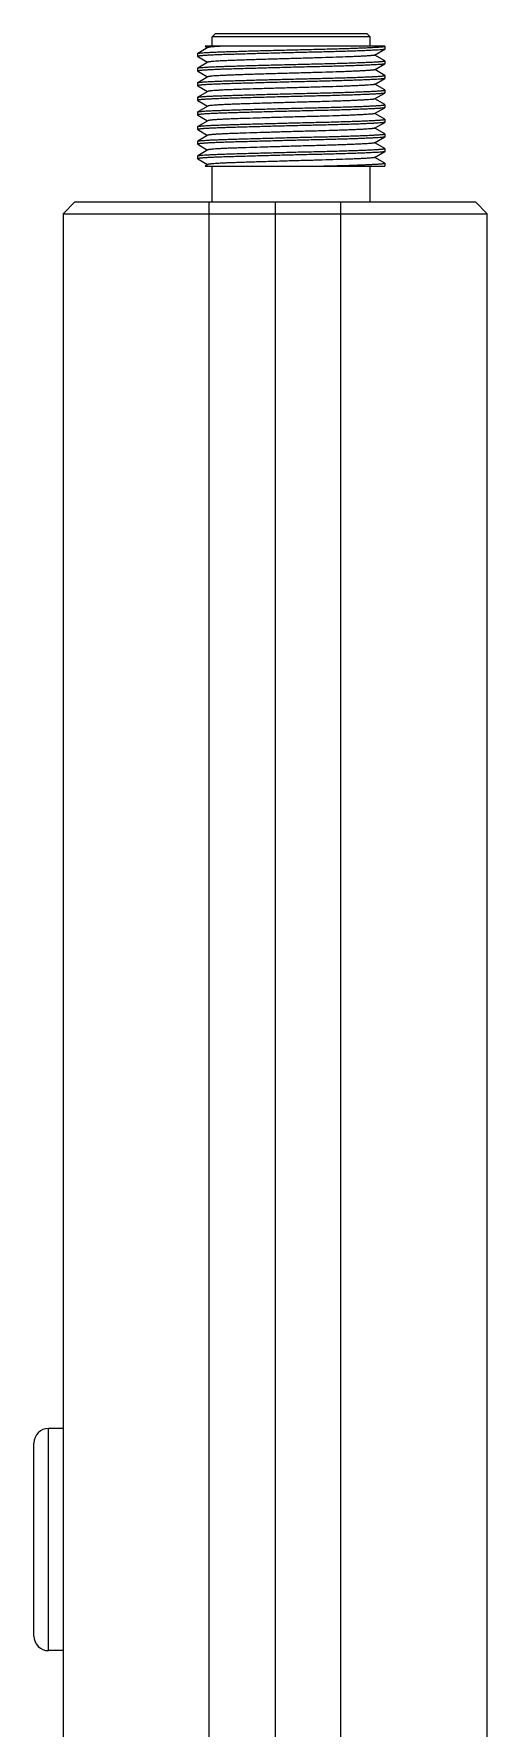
# Model space of a CAD drawing. Header units: inches. Extents: x 318 to 564, y -90 to 138.
# Drawn here: x 459.5 to 475, y 1.8 to 59.8 of the extents above; entities that cross this region are included whole.
import ezdxf

# ---------------------------------------------------------------- set-up
doc = ezdxf.new("R2010")
doc.units = ezdxf.units.IN
doc.header["$LTSCALE"] = 1.21
doc.header["$MEASUREMENT"] = 0
doc.layers.get('0').update_dxf_attribs({"linetype": 'CONTINUOUS'})

msp = doc.modelspace()

# ---------------------------------------------------------------- linework, layer by layer
at = {"color": 7, "linetype": 'Continuous'}
for p, q in [((465.683, 59.778), (465.583, 59.678)), ((470.883, 59.778), (465.683, 59.778)), ((470.883, 59.778), (470.983, 59.678)), ((465.433, 59.309), (465.086, 59.109)), ((465.338, 59.356), (465.426, 59.305)), ((471.483, 59.356), (465.338, 59.356)), ((465.583, 59.356), (465.583, 59.678)), ((470.983, 59.678), (465.583, 59.678)), ((470.983, 59.356), (470.983, 59.678)), ((471.133, 59.051), (471.48, 59.252)), ((471.483, 59.255), (471.48, 59.252)), ((471.483, 59.355), (471.483, 59.356)), ((471.483, 59.355), (471.483, 59.255)), ((465.083, 59.105), (465.086, 59.109)), ((465.083, 59.105), (465.083, 59.005)), ((465.083, 59.005), (465.086, 59.002)), ((465.083, 58.605), (465.086, 58.609)), ((465.083, 58.605), (465.083, 58.505)), ((465.086, 59.002), (465.426, 58.805)), ((465.433, 58.809), (465.086, 58.609)), ((471.133, 58.551), (471.48, 58.752)), ((471.48, 58.859), (471.14, 59.055)), ((471.48, 58.359), (471.14, 58.555)), ((471.483, 58.855), (471.48, 58.859)), ((471.483, 58.755), (471.48, 58.752)), ((471.483, 58.855), (471.483, 58.755)), ((465.083, 58.505), (465.086, 58.502)), ((465.083, 58.105), (465.086, 58.109)), ((465.083, 58.105), (465.083, 58.005)), ((465.083, 58.005), (465.086, 58.002)), ((465.086, 58.502), (465.426, 58.305)), ((465.433, 58.309), (465.086, 58.109)), ((465.086, 58.002), (465.426, 57.805)), ((471.133, 58.051), (471.48, 58.252)), ((471.48, 57.859), (471.14, 58.055)), ((471.483, 58.355), (471.48, 58.359)), ((471.483, 58.255), (471.48, 58.252)), ((471.483, 58.355), (471.483, 58.255)), ((465.083, 57.605), (465.086, 57.609)), ((465.083, 57.605), (465.083, 57.505)), ((465.083, 57.505), (465.086, 57.502)), ((465.433, 57.809), (465.086, 57.609)), ((465.086, 57.502), (465.426, 57.305)), ((471.133, 57.551), (471.48, 57.752)), ((471.48, 57.359), (471.14, 57.555)), ((471.483, 57.855), (471.48, 57.859)), ((471.483, 57.755), (471.48, 57.752)), ((471.483, 57.855), (471.483, 57.755)), ((465.083, 57.105), (465.086, 57.109)), ((465.083, 57.105), (465.083, 57.005)), ((465.083, 57.005), (465.086, 57.002)), ((465.433, 57.309), (465.086, 57.109)), ((465.086, 57.002), (465.426, 56.805)), ((465.433, 56.809), (465.086, 56.609)), ((471.133, 57.051), (471.48, 57.252)), ((471.48, 56.859), (471.14, 57.055)), ((471.483, 57.355), (471.48, 57.359)), ((471.483, 57.255), (471.48, 57.252)), ((471.483, 56.855), (471.48, 56.859)), ((471.483, 57.355), (471.483, 57.255)), ((471.483, 56.855), (471.483, 56.755)), ((465.083, 56.605), (465.086, 56.609)), ((465.083, 56.605), (465.083, 56.505)), ((465.083, 56.505), (465.086, 56.502)), ((465.086, 56.502), (465.426, 56.305)), ((465.433, 56.309), (465.086, 56.109)), ((471.133, 56.551), (471.48, 56.752)), ((471.133, 56.051), (471.48, 56.252)), ((471.48, 56.359), (471.14, 56.555)), ((471.483, 56.755), (471.48, 56.752)), ((471.483, 56.355), (471.48, 56.359)), ((471.483, 56.255), (471.48, 56.252)), ((471.483, 56.355), (471.483, 56.255)), ((465.083, 56.105), (465.086, 56.109)), ((465.083, 56.105), (465.083, 56.005)), ((465.083, 56.005), (465.086, 56.002)), ((465.086, 56.002), (465.426, 55.805)), ((465.433, 55.809), (465.086, 55.609)), ((471.133, 55.551), (471.48, 55.752)), ((471.48, 55.859), (471.14, 56.055)), ((471.483, 55.855), (471.48, 55.859)), ((471.483, 55.755), (471.48, 55.752)), ((471.483, 55.855), (471.483, 55.755)), ((465.083, 55.605), (465.086, 55.609)), ((465.083, 55.605), (465.083, 55.505)), ((465.083, 55.505), (465.086, 55.502)), ((465.086, 55.502), (465.426, 55.305)), ((465.433, 55.309), (465.341, 55.256)), ((465.341, 55.256), (471.483, 55.256)), ((465.583, 54.028), (465.583, 55.256)), ((470.983, 54.028), (470.983, 55.256)), ((471.48, 55.359), (471.14, 55.555)), ((471.483, 55.355), (471.48, 55.359)), ((471.483, 55.355), (471.483, 55.256)), ((460.883, 54.028), (460.483, 53.628)), ((460.883, 54.028), (474.583, 54.028)), ((465.483, -55.972), (465.483, 54.028)), ((467.733, 54.028), (467.733, -55.972)), ((469.983, -55.972), (469.983, 54.028)), ((474.583, 54.028), (474.983, 53.628)), ((460.483, 53.628), (460.483, -55.572)), ((460.483, 53.628), (474.983, 53.628)), ((474.983, -55.572), (474.983, 53.628)), ((460.483, 12.078), (459.983, 12.078)), ((459.983, 4.478), (459.983, 12.078)), ((459.483, 4.978), (459.483, 11.578)), ((460.483, 4.478), (459.983, 4.478))]:
    msp.add_line(p, q, dxfattribs=at)
for centre, start, end in [((459.983, 11.578), 90, 180), ((459.983, 4.978), 180, 270)]:
    msp.add_arc(centre, 0.5, start, end, dxfattribs=at)
for points, knots in [([(468.283, 59.132), (468.075, 59.127), (467.667, 59.116), (467.164, 59.102), (466.779, 59.091), (466.511, 59.084), (466.259, 59.076), (466.027, 59.069), (465.817, 59.062), (465.631, 59.054), (465.47, 59.047), (465.352, 59.04), (465.272, 59.034), (465.223, 59.03), (465.181, 59.026), (465.147, 59.022), (465.12, 59.018), (465.1, 59.014), (465.089, 59.011), (465.083, 59.007), (465.083, 59.005)], [0, 0, 0, 0, 0.194824, 0.38216, 0.47076, 0.554825, 0.633549, 0.706178, 0.772009, 0.830416, 0.880844, 0.922805, 0.940487, 0.95591, 0.96904, 0.979852, 0.988325, 0.994454, 0.998271, 1, 1, 1, 1]), ([(465.086, 59.109), (465.089, 59.111), (465.098, 59.114), (465.116, 59.117), (465.141, 59.121), (465.173, 59.125), (465.212, 59.129), (465.278, 59.134), (465.377, 59.141), (465.516, 59.149), (465.679, 59.156), (465.867, 59.163), (466.077, 59.17), (466.306, 59.177), (466.647, 59.188), (467.105, 59.201), (467.683, 59.216), (468.08, 59.227), (468.283, 59.232)], [0, 0, 0, 0, 0.003438, 0.009055, 0.01689, 0.026941, 0.039192, 0.053619, 0.088882, 0.132416, 0.183831, 0.242663, 0.308378, 0.380388, 0.458034, 0.627375, 0.810237, 1, 1, 1, 1]), ([(465.959, 59.356), (465.889, 59.353), (465.789, 59.347), (465.665, 59.339), (465.592, 59.333), (465.532, 59.328), (465.486, 59.322), (465.457, 59.317), (465.441, 59.313), (465.435, 59.311), (465.433, 59.309)], [0, 0, 0, 0, 0.40048, 0.56484, 0.704204, 0.817725, 0.904821, 0.965469, 0.985959, 1, 1, 1, 1]), ([(468.283, 59.232), (468.491, 59.237), (468.899, 59.247), (469.402, 59.259), (469.787, 59.269), (470.055, 59.277), (470.306, 59.285), (470.538, 59.293), (470.749, 59.301), (470.935, 59.309), (471.096, 59.317), (471.213, 59.324), (471.293, 59.329), (471.343, 59.332), (471.385, 59.336), (471.419, 59.34), (471.446, 59.343), (471.465, 59.347), (471.477, 59.35), (471.483, 59.353), (471.483, 59.355)], [0, 0, 0, 0, 0.194842, 0.382187, 0.470794, 0.554869, 0.633604, 0.706243, 0.77209, 0.83051, 0.880942, 0.922904, 0.940579, 0.955994, 0.969114, 0.97991, 0.988368, 0.994482, 0.998283, 1, 1, 1, 1]), ([(471.48, 59.252), (471.477, 59.25), (471.467, 59.247), (471.45, 59.244), (471.425, 59.24), (471.393, 59.237), (471.354, 59.233), (471.289, 59.228), (471.19, 59.222), (471.051, 59.215), (470.887, 59.207), (470.699, 59.199), (470.49, 59.191), (470.26, 59.183), (469.92, 59.173), (469.461, 59.16), (468.883, 59.147), (468.485, 59.137), (468.283, 59.132)], [0, 0, 0, 0, 0.003397, 0.008973, 0.016767, 0.026782, 0.039, 0.053401, 0.088622, 0.132132, 0.183538, 0.242376, 0.308108, 0.38014, 0.457811, 0.627211, 0.810147, 1, 1, 1, 1]), ([(468.283, 58.632), (468.075, 58.627), (467.667, 58.616), (467.164, 58.602), (466.779, 58.591), (466.511, 58.584), (466.259, 58.576), (466.027, 58.569), (465.817, 58.562), (465.631, 58.554), (465.47, 58.547), (465.352, 58.54), (465.272, 58.534), (465.223, 58.53), (465.181, 58.526), (465.147, 58.522), (465.12, 58.518), (465.1, 58.514), (465.089, 58.511), (465.083, 58.507), (465.083, 58.505)], [0, 0, 0, 0, 0.194824, 0.38216, 0.47076, 0.554825, 0.633549, 0.706178, 0.772009, 0.830416, 0.880844, 0.922805, 0.940487, 0.95591, 0.96904, 0.979852, 0.988325, 0.994454, 0.998271, 1, 1, 1, 1]), ([(465.086, 58.609), (465.089, 58.611), (465.098, 58.614), (465.116, 58.617), (465.141, 58.621), (465.173, 58.625), (465.212, 58.629), (465.278, 58.634), (465.377, 58.641), (465.516, 58.649), (465.679, 58.656), (465.867, 58.663), (466.077, 58.67), (466.306, 58.677), (466.647, 58.688), (467.105, 58.701), (467.683, 58.716), (468.08, 58.727), (468.283, 58.732)], [0, 0, 0, 0, 0.003438, 0.009055, 0.01689, 0.026941, 0.039192, 0.053619, 0.088882, 0.132416, 0.183831, 0.242663, 0.308378, 0.380388, 0.458034, 0.627375, 0.810237, 1, 1, 1, 1]), ([(471.133, 59.051), (471.13, 59.05), (471.121, 59.047), (471.105, 59.043), (471.083, 59.04), (471.054, 59.037), (471.019, 59.033), (470.959, 59.028), (470.871, 59.022), (470.746, 59.014), (470.6, 59.007), (470.433, 58.999), (470.172, 58.988), (469.807, 58.975), (469.331, 58.96), (468.817, 58.946), (468.284, 58.932), (467.751, 58.917), (467.315, 58.903), (466.981, 58.893), (466.747, 58.885), (466.526, 58.878), (466.321, 58.871), (466.135, 58.864), (465.967, 58.856), (465.821, 58.849), (465.696, 58.842), (465.607, 58.835), (465.548, 58.829), (465.513, 58.825), (465.484, 58.821), (465.461, 58.818), (465.445, 58.814), (465.436, 58.811), (465.433, 58.809)], [0, 0, 0, 0, 0.001829, 0.004733, 0.008731, 0.013824, 0.020016, 0.027296, 0.045035, 0.066868, 0.092638, 0.122037, 0.154868, 0.229584, 0.314029, 0.405189, 0.499769, 0.59436, 0.685535, 0.728826, 0.770038, 0.808797, 0.844799, 0.877677, 0.90708, 0.932866, 0.954767, 0.972521, 0.979817, 0.986039, 0.991167, 0.995197, 0.998135, 1, 1, 1, 1]), ([(471.133, 58.551), (471.13, 58.55), (471.121, 58.547), (471.105, 58.543), (471.083, 58.54), (471.054, 58.537), (471.019, 58.533), (470.959, 58.528), (470.87, 58.522), (470.746, 58.515), (470.6, 58.507), (470.433, 58.499), (470.246, 58.491), (470.042, 58.483), (469.739, 58.473), (469.331, 58.46), (468.817, 58.447), (468.284, 58.432), (467.836, 58.419), (467.483, 58.409), (467.227, 58.401), (466.981, 58.392), (466.747, 58.385), (466.526, 58.378), (466.321, 58.371), (466.135, 58.364), (465.967, 58.356), (465.821, 58.349), (465.696, 58.342), (465.607, 58.335), (465.548, 58.329), (465.513, 58.325), (465.484, 58.321), (465.461, 58.318), (465.444, 58.314), (465.436, 58.311), (465.433, 58.309)], [0, 0, 0, 0, 0.001837, 0.004741, 0.008726, 0.013811, 0.020009, 0.027314, 0.045072, 0.066858, 0.092618, 0.122063, 0.154883, 0.190839, 0.229587, 0.314034, 0.405188, 0.499767, 0.594352, 0.6406, 0.685541, 0.728794, 0.770036, 0.808812, 0.844792, 0.87766, 0.907073, 0.932871, 0.95476, 0.972497, 0.979788, 0.986015, 0.99116, 0.995207, 0.998148, 1, 1, 1, 1]), ([(468.283, 58.732), (468.491, 58.737), (468.899, 58.747), (469.402, 58.759), (469.787, 58.769), (470.055, 58.777), (470.306, 58.785), (470.538, 58.793), (470.749, 58.801), (470.935, 58.809), (471.096, 58.817), (471.213, 58.824), (471.293, 58.829), (471.343, 58.832), (471.385, 58.836), (471.419, 58.84), (471.446, 58.843), (471.465, 58.847), (471.477, 58.85), (471.483, 58.853), (471.483, 58.855)], [0, 0, 0, 0, 0.194843, 0.382181, 0.470785, 0.554857, 0.633593, 0.706238, 0.772087, 0.830511, 0.880946, 0.922905, 0.940581, 0.955996, 0.969114, 0.979912, 0.988369, 0.994482, 0.998283, 1, 1, 1, 1]), ([(471.48, 58.752), (471.477, 58.75), (471.467, 58.747), (471.45, 58.744), (471.425, 58.74), (471.393, 58.737), (471.354, 58.733), (471.289, 58.728), (471.19, 58.722), (471.051, 58.715), (470.887, 58.707), (470.699, 58.699), (470.49, 58.691), (470.26, 58.683), (469.92, 58.673), (469.461, 58.66), (468.883, 58.647), (468.485, 58.637), (468.283, 58.632)], [0, 0, 0, 0, 0.003397, 0.008972, 0.016767, 0.026781, 0.038999, 0.053399, 0.088619, 0.132129, 0.183537, 0.242378, 0.308113, 0.380147, 0.45782, 0.627218, 0.810149, 1, 1, 1, 1]), ([(468.283, 58.132), (468.075, 58.127), (467.667, 58.116), (467.164, 58.102), (466.779, 58.091), (466.511, 58.084), (466.259, 58.076), (466.027, 58.069), (465.817, 58.062), (465.631, 58.054), (465.47, 58.047), (465.352, 58.04), (465.272, 58.034), (465.223, 58.03), (465.181, 58.026), (465.147, 58.022), (465.12, 58.018), (465.1, 58.014), (465.089, 58.011), (465.083, 58.007), (465.083, 58.005)], [0, 0, 0, 0, 0.194824, 0.38216, 0.47076, 0.554825, 0.633549, 0.706178, 0.772009, 0.830416, 0.880844, 0.922805, 0.940487, 0.95591, 0.96904, 0.979852, 0.988325, 0.994454, 0.998271, 1, 1, 1, 1]), ([(465.086, 58.109), (465.089, 58.111), (465.098, 58.114), (465.116, 58.117), (465.141, 58.121), (465.173, 58.125), (465.212, 58.129), (465.278, 58.134), (465.377, 58.141), (465.516, 58.149), (465.679, 58.156), (465.867, 58.163), (466.077, 58.17), (466.306, 58.177), (466.647, 58.188), (467.105, 58.201), (467.683, 58.216), (468.08, 58.227), (468.283, 58.232)], [0, 0, 0, 0, 0.003438, 0.009055, 0.01689, 0.026941, 0.039192, 0.053619, 0.088882, 0.132416, 0.183831, 0.242663, 0.308378, 0.380388, 0.458034, 0.627375, 0.810237, 1, 1, 1, 1]), ([(471.133, 58.051), (471.13, 58.05), (471.121, 58.047), (471.105, 58.044), (471.083, 58.04), (471.054, 58.037), (471.019, 58.033), (470.959, 58.028), (470.87, 58.022), (470.746, 58.014), (470.6, 58.007), (470.433, 57.999), (470.246, 57.991), (470.042, 57.983), (469.739, 57.973), (469.331, 57.96), (468.817, 57.947), (468.284, 57.932), (467.751, 57.916), (467.237, 57.901), (466.829, 57.888), (466.526, 57.878), (466.321, 57.871), (466.135, 57.864), (465.967, 57.857), (465.821, 57.849), (465.696, 57.842), (465.607, 57.835), (465.548, 57.829), (465.513, 57.825), (465.484, 57.822), (465.461, 57.818), (465.445, 57.814), (465.436, 57.811), (465.433, 57.809)], [0, 0, 0, 0, 0.001787, 0.004653, 0.008645, 0.013764, 0.019976, 0.027257, 0.044979, 0.066818, 0.092577, 0.121997, 0.154831, 0.190801, 0.229537, 0.314002, 0.405162, 0.499751, 0.594345, 0.685537, 0.770041, 0.808815, 0.844804, 0.877659, 0.907109, 0.932903, 0.954759, 0.972523, 0.979835, 0.986075, 0.991218, 0.995245, 0.998158, 1, 1, 1, 1]), ([(468.283, 58.232), (468.491, 58.237), (468.899, 58.247), (469.402, 58.259), (469.787, 58.269), (470.055, 58.277), (470.306, 58.285), (470.538, 58.293), (470.749, 58.301), (470.935, 58.309), (471.096, 58.317), (471.213, 58.324), (471.293, 58.329), (471.343, 58.332), (471.385, 58.336), (471.419, 58.34), (471.446, 58.343), (471.465, 58.347), (471.477, 58.35), (471.483, 58.353), (471.483, 58.355)], [0, 0, 0, 0, 0.194843, 0.382181, 0.470785, 0.554857, 0.633593, 0.706238, 0.772087, 0.830511, 0.880946, 0.922905, 0.940581, 0.955996, 0.969114, 0.979912, 0.988369, 0.994482, 0.998283, 1, 1, 1, 1]), ([(471.48, 58.252), (471.477, 58.25), (471.467, 58.247), (471.45, 58.244), (471.425, 58.24), (471.393, 58.237), (471.354, 58.233), (471.289, 58.228), (471.19, 58.222), (471.051, 58.215), (470.887, 58.207), (470.699, 58.199), (470.49, 58.191), (470.26, 58.183), (469.92, 58.173), (469.461, 58.16), (468.883, 58.147), (468.485, 58.137), (468.283, 58.132)], [0, 0, 0, 0, 0.003397, 0.008972, 0.016767, 0.026781, 0.038999, 0.053399, 0.088619, 0.132129, 0.183537, 0.242378, 0.308113, 0.380147, 0.45782, 0.627218, 0.810149, 1, 1, 1, 1]), ([(468.283, 57.632), (468.075, 57.627), (467.667, 57.616), (467.164, 57.602), (466.779, 57.591), (466.511, 57.584), (466.259, 57.576), (466.027, 57.569), (465.817, 57.562), (465.631, 57.554), (465.47, 57.547), (465.352, 57.54), (465.272, 57.534), (465.223, 57.53), (465.181, 57.526), (465.147, 57.522), (465.12, 57.518), (465.1, 57.514), (465.089, 57.511), (465.083, 57.507), (465.083, 57.505)], [0, 0, 0, 0, 0.194824, 0.38216, 0.47076, 0.554825, 0.633549, 0.706178, 0.772009, 0.830416, 0.880844, 0.922805, 0.940487, 0.95591, 0.96904, 0.979852, 0.988325, 0.994454, 0.998271, 1, 1, 1, 1]), ([(465.086, 57.609), (465.089, 57.611), (465.098, 57.614), (465.116, 57.617), (465.141, 57.621), (465.173, 57.625), (465.212, 57.629), (465.278, 57.634), (465.377, 57.641), (465.516, 57.649), (465.679, 57.656), (465.867, 57.663), (466.077, 57.67), (466.306, 57.677), (466.647, 57.688), (467.105, 57.701), (467.683, 57.716), (468.08, 57.727), (468.283, 57.732)], [0, 0, 0, 0, 0.003438, 0.009055, 0.01689, 0.026941, 0.039192, 0.053619, 0.088882, 0.132416, 0.183831, 0.242663, 0.308378, 0.380388, 0.458034, 0.627375, 0.810237, 1, 1, 1, 1]), ([(471.133, 57.551), (471.13, 57.55), (471.121, 57.547), (471.105, 57.543), (471.083, 57.54), (471.054, 57.537), (471.019, 57.533), (470.959, 57.528), (470.871, 57.522), (470.746, 57.514), (470.6, 57.507), (470.433, 57.499), (470.246, 57.491), (470.042, 57.483), (469.739, 57.473), (469.331, 57.46), (468.908, 57.449), (468.554, 57.439), (468.195, 57.429), (467.751, 57.417), (467.237, 57.401), (466.829, 57.388), (466.526, 57.378), (466.321, 57.371), (466.135, 57.364), (465.967, 57.357), (465.821, 57.349), (465.696, 57.342), (465.607, 57.335), (465.548, 57.329), (465.513, 57.325), (465.484, 57.321), (465.461, 57.318), (465.445, 57.314), (465.436, 57.311), (465.433, 57.309)], [0, 0, 0, 0, 0.00183, 0.004736, 0.008734, 0.013825, 0.020009, 0.027287, 0.045036, 0.066867, 0.092628, 0.122044, 0.154876, 0.190843, 0.229586, 0.31403, 0.405189, 0.452263, 0.499771, 0.594363, 0.685545, 0.770043, 0.808817, 0.844798, 0.877656, 0.907114, 0.932895, 0.95475, 0.972531, 0.979838, 0.98606, 0.991183, 0.995206, 0.998137, 1, 1, 1, 1]), ([(468.283, 57.732), (468.491, 57.737), (468.899, 57.747), (469.402, 57.759), (469.787, 57.769), (470.055, 57.777), (470.306, 57.785), (470.538, 57.793), (470.749, 57.801), (470.935, 57.809), (471.096, 57.817), (471.213, 57.824), (471.293, 57.829), (471.343, 57.832), (471.385, 57.836), (471.419, 57.84), (471.446, 57.843), (471.465, 57.847), (471.477, 57.85), (471.483, 57.853), (471.483, 57.855)], [0, 0, 0, 0, 0.194843, 0.382181, 0.470785, 0.554857, 0.633593, 0.706238, 0.772087, 0.830511, 0.880946, 0.922905, 0.940581, 0.955996, 0.969114, 0.979912, 0.988369, 0.994482, 0.998283, 1, 1, 1, 1]), ([(471.48, 57.752), (471.477, 57.75), (471.467, 57.747), (471.45, 57.744), (471.425, 57.74), (471.393, 57.737), (471.354, 57.733), (471.289, 57.728), (471.19, 57.722), (471.051, 57.715), (470.887, 57.707), (470.699, 57.699), (470.49, 57.691), (470.26, 57.683), (469.92, 57.673), (469.461, 57.66), (468.883, 57.647), (468.485, 57.637), (468.283, 57.632)], [0, 0, 0, 0, 0.003397, 0.008972, 0.016767, 0.026781, 0.038999, 0.053399, 0.088619, 0.132129, 0.183537, 0.242378, 0.308113, 0.380147, 0.45782, 0.627218, 0.810149, 1, 1, 1, 1]), ([(468.283, 57.132), (468.075, 57.127), (467.667, 57.116), (467.164, 57.102), (466.779, 57.091), (466.511, 57.084), (466.259, 57.076), (466.027, 57.069), (465.817, 57.062), (465.631, 57.054), (465.47, 57.047), (465.352, 57.04), (465.272, 57.034), (465.223, 57.03), (465.181, 57.026), (465.147, 57.022), (465.12, 57.018), (465.1, 57.014), (465.089, 57.011), (465.083, 57.007), (465.083, 57.005)], [0, 0, 0, 0, 0.194824, 0.38216, 0.47076, 0.554825, 0.633549, 0.706178, 0.772009, 0.830416, 0.880844, 0.922805, 0.940487, 0.95591, 0.96904, 0.979852, 0.988325, 0.994454, 0.998271, 1, 1, 1, 1]), ([(465.086, 57.109), (465.089, 57.111), (465.098, 57.114), (465.116, 57.117), (465.141, 57.121), (465.173, 57.125), (465.212, 57.129), (465.278, 57.134), (465.377, 57.141), (465.516, 57.149), (465.679, 57.156), (465.867, 57.163), (466.077, 57.17), (466.306, 57.177), (466.647, 57.188), (467.105, 57.201), (467.683, 57.216), (468.08, 57.227), (468.283, 57.232)], [0, 0, 0, 0, 0.003438, 0.009055, 0.01689, 0.026941, 0.039192, 0.053619, 0.088882, 0.132416, 0.183831, 0.242663, 0.308378, 0.380388, 0.458034, 0.627375, 0.810237, 1, 1, 1, 1]), ([(471.133, 57.051), (471.13, 57.05), (471.121, 57.047), (471.105, 57.043), (471.083, 57.04), (471.054, 57.037), (471.019, 57.033), (470.959, 57.028), (470.871, 57.022), (470.746, 57.015), (470.6, 57.007), (470.433, 56.999), (470.246, 56.991), (470.042, 56.983), (469.739, 56.973), (469.331, 56.96), (468.817, 56.947), (468.284, 56.932), (467.751, 56.917), (467.237, 56.901), (466.829, 56.888), (466.526, 56.878), (466.321, 56.871), (466.135, 56.864), (465.967, 56.857), (465.821, 56.849), (465.696, 56.842), (465.607, 56.835), (465.548, 56.829), (465.513, 56.825), (465.484, 56.821), (465.461, 56.818), (465.445, 56.814), (465.436, 56.811), (465.433, 56.809)], [0, 0, 0, 0, 0.001842, 0.004732, 0.0087, 0.013774, 0.019971, 0.027275, 0.045041, 0.066842, 0.092601, 0.122025, 0.154855, 0.190824, 0.229568, 0.314014, 0.405176, 0.499759, 0.594352, 0.685532, 0.770035, 0.808813, 0.844789, 0.877657, 0.907091, 0.932879, 0.954762, 0.972516, 0.979818, 0.986043, 0.99117, 0.995197, 0.998133, 1, 1, 1, 1]), ([(468.283, 57.232), (468.491, 57.237), (468.899, 57.247), (469.402, 57.259), (469.787, 57.269), (470.055, 57.277), (470.306, 57.285), (470.538, 57.293), (470.749, 57.301), (470.935, 57.309), (471.096, 57.317), (471.213, 57.324), (471.293, 57.329), (471.343, 57.332), (471.385, 57.336), (471.419, 57.34), (471.446, 57.343), (471.465, 57.347), (471.477, 57.35), (471.483, 57.353), (471.483, 57.355)], [0, 0, 0, 0, 0.194843, 0.382181, 0.470785, 0.554857, 0.633593, 0.706238, 0.772087, 0.830511, 0.880946, 0.922905, 0.940581, 0.955996, 0.969114, 0.979912, 0.988369, 0.994482, 0.998283, 1, 1, 1, 1]), ([(471.48, 57.252), (471.477, 57.25), (471.467, 57.247), (471.45, 57.244), (471.425, 57.24), (471.393, 57.237), (471.354, 57.233), (471.289, 57.228), (471.19, 57.222), (471.051, 57.215), (470.887, 57.207), (470.699, 57.199), (470.49, 57.191), (470.26, 57.183), (469.92, 57.173), (469.461, 57.16), (468.883, 57.147), (468.485, 57.137), (468.283, 57.132)], [0, 0, 0, 0, 0.003397, 0.008972, 0.016767, 0.026781, 0.038999, 0.053399, 0.088619, 0.132129, 0.183537, 0.242378, 0.308113, 0.380147, 0.45782, 0.627218, 0.810149, 1, 1, 1, 1]), ([(468.283, 56.732), (468.491, 56.737), (468.899, 56.747), (469.402, 56.759), (469.787, 56.769), (470.055, 56.777), (470.306, 56.785), (470.538, 56.793), (470.749, 56.801), (470.935, 56.809), (471.096, 56.817), (471.213, 56.824), (471.293, 56.829), (471.343, 56.832), (471.385, 56.836), (471.419, 56.84), (471.446, 56.843), (471.465, 56.847), (471.477, 56.85), (471.483, 56.853), (471.483, 56.855)], [0, 0, 0, 0, 0.194843, 0.382181, 0.470785, 0.554857, 0.633593, 0.706238, 0.772087, 0.830511, 0.880946, 0.922905, 0.940581, 0.955996, 0.969114, 0.979912, 0.988369, 0.994482, 0.998283, 1, 1, 1, 1]), ([(468.283, 56.632), (468.075, 56.627), (467.667, 56.616), (467.164, 56.602), (466.779, 56.591), (466.511, 56.584), (466.259, 56.576), (466.027, 56.569), (465.817, 56.562), (465.631, 56.554), (465.47, 56.547), (465.352, 56.54), (465.272, 56.534), (465.223, 56.53), (465.181, 56.526), (465.147, 56.522), (465.12, 56.518), (465.1, 56.514), (465.089, 56.511), (465.083, 56.507), (465.083, 56.505)], [0, 0, 0, 0, 0.194824, 0.38216, 0.47076, 0.554825, 0.633549, 0.706178, 0.772009, 0.830416, 0.880844, 0.922805, 0.940487, 0.95591, 0.96904, 0.979852, 0.988325, 0.994454, 0.998271, 1, 1, 1, 1]), ([(465.086, 56.609), (465.089, 56.611), (465.098, 56.614), (465.116, 56.617), (465.141, 56.621), (465.173, 56.625), (465.212, 56.629), (465.278, 56.634), (465.377, 56.641), (465.516, 56.649), (465.679, 56.656), (465.867, 56.663), (466.077, 56.67), (466.306, 56.677), (466.647, 56.688), (467.105, 56.701), (467.683, 56.716), (468.08, 56.727), (468.283, 56.732)], [0, 0, 0, 0, 0.003438, 0.009055, 0.01689, 0.026941, 0.039192, 0.053619, 0.088882, 0.132416, 0.183831, 0.242663, 0.308378, 0.380388, 0.458034, 0.627375, 0.810237, 1, 1, 1, 1]), ([(465.086, 56.109), (465.089, 56.111), (465.098, 56.114), (465.116, 56.117), (465.141, 56.121), (465.173, 56.125), (465.212, 56.129), (465.278, 56.134), (465.377, 56.141), (465.516, 56.149), (465.679, 56.156), (465.867, 56.163), (466.077, 56.17), (466.306, 56.177), (466.647, 56.188), (467.105, 56.201), (467.683, 56.216), (468.08, 56.227), (468.283, 56.232)], [0, 0, 0, 0, 0.003438, 0.009055, 0.01689, 0.026941, 0.039192, 0.053619, 0.088882, 0.132416, 0.183831, 0.242663, 0.308378, 0.380388, 0.458034, 0.627375, 0.810237, 1, 1, 1, 1]), ([(471.133, 56.551), (471.13, 56.55), (471.121, 56.547), (471.105, 56.543), (471.083, 56.54), (471.054, 56.537), (471.019, 56.533), (470.959, 56.528), (470.87, 56.522), (470.746, 56.514), (470.6, 56.507), (470.433, 56.499), (470.246, 56.491), (470.042, 56.483), (469.739, 56.473), (469.331, 56.46), (468.908, 56.449), (468.554, 56.439), (468.284, 56.432), (468.014, 56.424), (467.746, 56.416), (467.483, 56.408), (467.149, 56.398), (466.829, 56.388), (466.526, 56.378), (466.321, 56.371), (466.135, 56.364), (465.967, 56.357), (465.821, 56.349), (465.696, 56.342), (465.607, 56.335), (465.548, 56.329), (465.513, 56.325), (465.484, 56.321), (465.461, 56.318), (465.445, 56.314), (465.436, 56.311), (465.433, 56.309)], [0, 0, 0, 0, 0.001809, 0.004699, 0.008698, 0.013808, 0.020003, 0.027269, 0.045009, 0.066871, 0.092598, 0.122014, 0.154863, 0.190828, 0.22956, 0.314027, 0.405173, 0.452258, 0.499765, 0.547274, 0.594349, 0.640578, 0.685542, 0.770037, 0.808816, 0.844806, 0.877653, 0.907106, 0.932888, 0.954749, 0.972537, 0.979842, 0.98606, 0.991184, 0.99521, 0.998142, 1, 1, 1, 1]), ([(471.48, 56.752), (471.477, 56.75), (471.467, 56.747), (471.45, 56.744), (471.425, 56.74), (471.393, 56.737), (471.354, 56.733), (471.289, 56.728), (471.19, 56.722), (471.051, 56.715), (470.887, 56.707), (470.699, 56.699), (470.49, 56.691), (470.26, 56.683), (469.92, 56.673), (469.461, 56.66), (468.883, 56.647), (468.485, 56.637), (468.283, 56.632)], [0, 0, 0, 0, 0.003397, 0.008972, 0.016767, 0.026781, 0.038999, 0.053399, 0.088619, 0.132129, 0.183537, 0.242378, 0.308113, 0.380147, 0.45782, 0.627218, 0.810149, 1, 1, 1, 1]), ([(468.283, 56.232), (468.491, 56.237), (468.899, 56.247), (469.402, 56.259), (469.787, 56.269), (470.055, 56.277), (470.306, 56.285), (470.538, 56.293), (470.749, 56.301), (470.935, 56.309), (471.096, 56.317), (471.213, 56.324), (471.293, 56.329), (471.343, 56.332), (471.385, 56.336), (471.419, 56.34), (471.446, 56.343), (471.465, 56.347), (471.477, 56.35), (471.483, 56.353), (471.483, 56.355)], [0, 0, 0, 0, 0.194843, 0.382181, 0.470785, 0.554857, 0.633593, 0.706238, 0.772087, 0.830511, 0.880946, 0.922905, 0.940581, 0.955996, 0.969114, 0.979912, 0.988369, 0.994482, 0.998283, 1, 1, 1, 1]), ([(471.48, 56.252), (471.477, 56.25), (471.467, 56.247), (471.45, 56.244), (471.425, 56.24), (471.393, 56.237), (471.354, 56.233), (471.289, 56.228), (471.19, 56.222), (471.051, 56.215), (470.887, 56.207), (470.699, 56.199), (470.49, 56.191), (470.26, 56.183), (469.92, 56.173), (469.461, 56.16), (468.883, 56.147), (468.485, 56.137), (468.283, 56.132)], [0, 0, 0, 0, 0.003397, 0.008972, 0.016767, 0.026781, 0.038999, 0.053399, 0.088619, 0.132129, 0.183537, 0.242378, 0.308113, 0.380147, 0.45782, 0.627218, 0.810149, 1, 1, 1, 1]), ([(468.283, 56.132), (468.075, 56.127), (467.667, 56.116), (467.164, 56.102), (466.779, 56.091), (466.511, 56.084), (466.259, 56.076), (466.027, 56.069), (465.817, 56.062), (465.631, 56.054), (465.47, 56.047), (465.352, 56.04), (465.272, 56.034), (465.223, 56.03), (465.181, 56.026), (465.147, 56.022), (465.12, 56.018), (465.1, 56.014), (465.089, 56.011), (465.083, 56.007), (465.083, 56.005)], [0, 0, 0, 0, 0.194824, 0.38216, 0.47076, 0.554825, 0.633549, 0.706178, 0.772009, 0.830416, 0.880844, 0.922805, 0.940487, 0.95591, 0.96904, 0.979852, 0.988325, 0.994454, 0.998271, 1, 1, 1, 1]), ([(465.086, 55.609), (465.089, 55.611), (465.098, 55.614), (465.116, 55.617), (465.141, 55.621), (465.173, 55.625), (465.212, 55.629), (465.278, 55.634), (465.377, 55.641), (465.516, 55.649), (465.679, 55.656), (465.867, 55.663), (466.077, 55.67), (466.306, 55.677), (466.647, 55.688), (467.105, 55.701), (467.683, 55.716), (468.08, 55.727), (468.283, 55.732)], [0, 0, 0, 0, 0.003438, 0.009055, 0.01689, 0.026941, 0.039192, 0.053619, 0.088882, 0.132416, 0.183831, 0.242663, 0.308378, 0.380388, 0.458034, 0.627375, 0.810237, 1, 1, 1, 1]), ([(471.133, 56.051), (471.13, 56.05), (471.122, 56.047), (471.105, 56.043), (471.083, 56.04), (471.054, 56.037), (471.019, 56.033), (470.959, 56.028), (470.871, 56.022), (470.746, 56.014), (470.6, 56.007), (470.433, 55.999), (470.246, 55.991), (470.042, 55.983), (469.821, 55.976), (469.587, 55.968), (469.341, 55.961), (469.085, 55.954), (468.732, 55.944), (468.284, 55.932), (467.751, 55.916), (467.237, 55.901), (466.829, 55.888), (466.526, 55.878), (466.321, 55.871), (466.135, 55.864), (465.967, 55.857), (465.821, 55.849), (465.696, 55.842), (465.607, 55.835), (465.548, 55.829), (465.513, 55.825), (465.484, 55.821), (465.461, 55.818), (465.445, 55.814), (465.436, 55.811), (465.433, 55.809)], [0, 0, 0, 0, 0.001814, 0.004716, 0.008727, 0.013838, 0.020031, 0.027302, 0.045032, 0.066868, 0.092617, 0.122045, 0.15488, 0.190833, 0.229577, 0.270777, 0.314029, 0.35896, 0.405188, 0.499768, 0.594355, 0.685537, 0.770035, 0.808811, 0.844789, 0.877649, 0.907104, 0.932879, 0.954747, 0.972523, 0.979821, 0.986038, 0.991164, 0.995196, 0.998135, 1, 1, 1, 1]), ([(468.283, 55.732), (468.491, 55.737), (468.899, 55.747), (469.402, 55.759), (469.787, 55.769), (470.055, 55.777), (470.306, 55.785), (470.538, 55.793), (470.749, 55.801), (470.935, 55.809), (471.096, 55.817), (471.213, 55.824), (471.293, 55.829), (471.343, 55.832), (471.385, 55.836), (471.419, 55.84), (471.446, 55.843), (471.465, 55.847), (471.477, 55.85), (471.483, 55.853), (471.483, 55.855)], [0, 0, 0, 0, 0.194843, 0.382181, 0.470785, 0.554857, 0.633593, 0.706238, 0.772087, 0.830511, 0.880946, 0.922905, 0.940581, 0.955996, 0.969114, 0.979912, 0.988369, 0.994482, 0.998283, 1, 1, 1, 1]), ([(471.48, 55.752), (471.477, 55.75), (471.467, 55.747), (471.45, 55.744), (471.425, 55.74), (471.393, 55.737), (471.354, 55.733), (471.289, 55.728), (471.19, 55.722), (471.051, 55.715), (470.887, 55.707), (470.699, 55.699), (470.49, 55.691), (470.26, 55.683), (469.92, 55.673), (469.461, 55.66), (468.883, 55.647), (468.485, 55.637), (468.283, 55.632)], [0, 0, 0, 0, 0.003397, 0.008972, 0.016767, 0.026781, 0.038999, 0.053399, 0.088619, 0.132129, 0.183537, 0.242378, 0.308113, 0.380147, 0.45782, 0.627218, 0.810149, 1, 1, 1, 1]), ([(468.283, 55.632), (468.075, 55.627), (467.667, 55.616), (467.164, 55.602), (466.779, 55.591), (466.511, 55.584), (466.259, 55.576), (466.027, 55.569), (465.817, 55.562), (465.631, 55.554), (465.47, 55.547), (465.352, 55.54), (465.272, 55.534), (465.223, 55.53), (465.181, 55.526), (465.147, 55.522), (465.12, 55.518), (465.1, 55.514), (465.089, 55.511), (465.083, 55.507), (465.083, 55.505)], [0, 0, 0, 0, 0.194824, 0.38216, 0.47076, 0.554825, 0.633549, 0.706178, 0.772009, 0.830416, 0.880844, 0.922805, 0.940487, 0.95591, 0.96904, 0.979852, 0.988325, 0.994454, 0.998271, 1, 1, 1, 1]), ([(471.133, 55.551), (471.13, 55.55), (471.121, 55.547), (471.105, 55.543), (471.083, 55.54), (471.04, 55.535), (470.971, 55.529), (470.871, 55.522), (470.746, 55.514), (470.6, 55.507), (470.433, 55.499), (470.172, 55.488), (469.807, 55.475), (469.331, 55.46), (468.817, 55.447), (468.284, 55.432), (467.836, 55.419), (467.483, 55.408), (467.227, 55.4), (466.981, 55.393), (466.747, 55.385), (466.526, 55.378), (466.321, 55.371), (466.135, 55.364), (465.967, 55.357), (465.821, 55.349), (465.696, 55.341), (465.607, 55.335), (465.548, 55.329), (465.513, 55.325), (465.484, 55.321), (465.461, 55.318), (465.445, 55.314), (465.436, 55.311), (465.433, 55.309)], [0, 0, 0, 0, 0.001827, 0.004714, 0.008697, 0.013792, 0.027278, 0.045, 0.066864, 0.092619, 0.122012, 0.154854, 0.229563, 0.314021, 0.405168, 0.499757, 0.59435, 0.640574, 0.685528, 0.728819, 0.770029, 0.808797, 0.844789, 0.877651, 0.907104, 0.932878, 0.954726, 0.972515, 0.979822, 0.986041, 0.991165, 0.995197, 0.998137, 1, 1, 1, 1]), ([(469.285, 55.256), (469.439, 55.26), (469.734, 55.267), (470.157, 55.28), (470.482, 55.291), (470.716, 55.3), (470.87, 55.306), (471.009, 55.313), (471.131, 55.319), (471.235, 55.325), (471.321, 55.331), (471.389, 55.336), (471.433, 55.341), (471.459, 55.345), (471.472, 55.349), (471.479, 55.351), (471.483, 55.354), (471.483, 55.355)], [0, 0, 0, 0, 0.209593, 0.402949, 0.57534, 0.652334, 0.72256, 0.785584, 0.841029, 0.888545, 0.927852, 0.958714, 0.980974, 0.988853, 0.994574, 0.998193, 1, 1, 1, 1])]:
    msp.add_open_spline(points, degree=3, knots=knots, dxfattribs=at)

doc.saveas('drawing.dxf')
